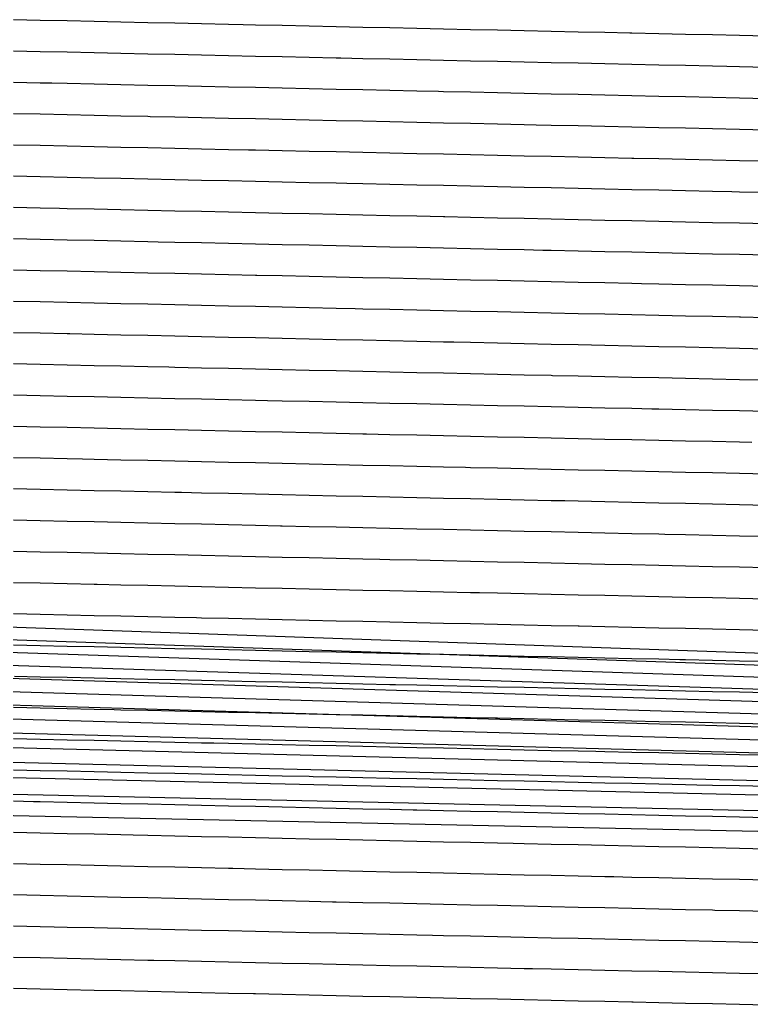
# Model space of a CAD drawing. Header units: metres. Extents: x 3386 to 5486, y 31 to 113.
# Drawn here: x 4261.2 to 4318.3, y 33.2 to 110.8 of the extents above; entities that cross this region are included whole.
import ezdxf

# ---------------------------------------------------------------- set-up
doc = ezdxf.new("R2010")
doc.units = ezdxf.units.M
for name, color, linetype in [('Vs_220', 7, 'Continuous'), ('Vs_240', 7, 'Continuous'), ('Vs_260', 7, 'Continuous'), ('Vs_280', 7, 'Continuous'), ('Vs_300', 7, 'Continuous'), ('Vs_320', 7, 'Continuous'), ('Vs_340', 7, 'Continuous'), ('Vs_360', 7, 'Continuous'), ('Vs_380', 7, 'Continuous'), ('Vs_400', 7, 'Continuous'), ('Vs_420', 7, 'Continuous'), ('Vs_440', 7, 'Continuous'), ('Vs_460', 7, 'Continuous'), ('Vs_480', 7, 'Continuous'), ('Vs_500', 7, 'Continuous'), ('Vs_520', 7, 'Continuous'), ('Vs_540', 7, 'Continuous'), ('Vs_560', 7, 'Continuous'), ('Vs_580', 7, 'Continuous'), ('Vs_600', 7, 'Continuous'), ('Vs_620', 7, 'Continuous'), ('Vs_640', 7, 'Continuous'), ('Vs_660', 7, 'Continuous'), ('Vs_680', 7, 'Continuous'), ('Vs_700', 7, 'Continuous'), ('Vs_720', 7, 'Continuous'), ('Vs_740', 7, 'Continuous'), ('Vs_760', 7, 'Continuous'), ('Vs_780', 7, 'Continuous'), ('Vs_800', 7, 'Continuous'), ('Vs_820', 7, 'Continuous'), ('Vs_840', 7, 'Continuous'), ('Vs_860', 7, 'Continuous'), ('Vs_880', 7, 'Continuous'), ('Vs_900', 7, 'Continuous'), ('Vs_920', 7, 'Continuous'), ('Vs_940', 7, 'Continuous'), ('Vs_960', 7, 'Continuous')]:
    doc.layers.add(name, color=color, linetype=linetype)

msp = doc.modelspace()

# ---------------------------------------------------------------- linework, layer by layer
at = {"layer": 'Vs_220'}
msp.add_lwpolyline([(4319.489, 109.508), (4317.388, 109.553), (4315.287, 109.599), (4313.186, 109.644), (4311.084, 109.69), (4308.983, 109.735), (4308.82, 109.739), (4306.882, 109.781), (4304.781, 109.826), (4302.68, 109.872), (4300.579, 109.917), (4298.478, 109.963), (4296.377, 110.008), (4294.276, 110.054), (4292.175, 110.099), (4290.073, 110.144), (4287.972, 110.19), (4285.871, 110.235), (4283.77, 110.28), (4281.669, 110.326), (4279.568, 110.371), (4278.603, 110.392), (4277.467, 110.416), (4275.366, 110.462), (4273.265, 110.507), (4271.164, 110.552), (4269.062, 110.597), (4266.961, 110.643), (4264.86, 110.688), (4262.759, 110.733), (4260.658, 110.778)], dxfattribs=at)
at = {"layer": 'Vs_240'}
msp.add_lwpolyline([(4319.489, 107.059), (4317.388, 107.104), (4316.412, 107.126), (4315.287, 107.15), (4313.186, 107.196), (4311.084, 107.241), (4308.983, 107.287), (4306.882, 107.332), (4304.781, 107.378), (4302.68, 107.423), (4300.579, 107.469), (4298.478, 107.514), (4296.377, 107.56), (4294.276, 107.605), (4292.175, 107.651), (4290.073, 107.696), (4287.972, 107.742), (4286.251, 107.779), (4285.871, 107.787), (4283.77, 107.833), (4281.669, 107.878), (4279.568, 107.923), (4277.467, 107.969), (4275.366, 108.014), (4273.265, 108.059), (4271.164, 108.105), (4269.062, 108.15), (4266.961, 108.195), (4264.86, 108.24), (4262.759, 108.285), (4260.658, 108.331)], dxfattribs=at)
at = {"layer": 'Vs_260'}
msp.add_lwpolyline([(4319.489, 104.611), (4317.388, 104.656), (4315.287, 104.702), (4313.186, 104.747), (4311.084, 104.793), (4308.983, 104.839), (4306.882, 104.884), (4304.781, 104.93), (4302.68, 104.975), (4300.579, 105.021), (4298.478, 105.066), (4296.377, 105.112), (4294.276, 105.157), (4293.885, 105.166), (4292.175, 105.203), (4290.073, 105.248), (4287.972, 105.294), (4285.871, 105.339), (4283.77, 105.385), (4281.669, 105.43), (4279.568, 105.476), (4277.467, 105.521), (4275.366, 105.567), (4273.265, 105.612), (4271.164, 105.657), (4269.062, 105.703), (4266.961, 105.748), (4264.86, 105.793), (4263.654, 105.819), (4262.759, 105.838), (4260.658, 105.884)], dxfattribs=at)
at = {"layer": 'Vs_280'}
msp.add_lwpolyline([(4319.489, 102.163), (4317.388, 102.208), (4315.287, 102.254), (4313.186, 102.3), (4311.084, 102.345), (4308.983, 102.391), (4306.882, 102.436), (4304.781, 102.482), (4302.68, 102.527), (4301.515, 102.553), (4300.579, 102.573), (4298.478, 102.619), (4296.377, 102.664), (4294.276, 102.71), (4292.175, 102.755), (4290.073, 102.801), (4287.972, 102.846), (4285.871, 102.892), (4283.77, 102.937), (4281.669, 102.983), (4279.568, 103.028), (4277.467, 103.074), (4275.366, 103.119), (4273.265, 103.165), (4271.355, 103.206), (4271.164, 103.21), (4269.062, 103.256), (4266.961, 103.301), (4264.86, 103.346), (4262.759, 103.392), (4260.658, 103.437)], dxfattribs=at)
at = {"layer": 'Vs_300'}
msp.add_lwpolyline([(4319.489, 99.716), (4317.388, 99.761), (4315.287, 99.807), (4313.186, 99.852), (4311.084, 99.898), (4309.151, 99.94), (4308.983, 99.943), (4306.882, 99.989), (4304.781, 100.035), (4302.68, 100.08), (4300.579, 100.126), (4298.478, 100.171), (4296.377, 100.217), (4294.276, 100.263), (4292.175, 100.308), (4290.073, 100.354), (4287.972, 100.399), (4285.871, 100.445), (4283.77, 100.49), (4281.669, 100.536), (4279.568, 100.581), (4279.037, 100.593), (4277.467, 100.627), (4275.366, 100.672), (4273.265, 100.718), (4271.164, 100.763), (4269.062, 100.809), (4266.961, 100.854), (4264.86, 100.9), (4262.759, 100.945), (4260.658, 100.99)], dxfattribs=at)
at = {"layer": 'Vs_320'}
msp.add_lwpolyline([(4319.489, 97.269), (4317.388, 97.314), (4316.805, 97.327), (4315.287, 97.36), (4313.186, 97.405), (4311.084, 97.451), (4308.983, 97.496), (4306.882, 97.542), (4304.781, 97.587), (4302.68, 97.633), (4300.579, 97.679), (4298.478, 97.724), (4296.377, 97.77), (4294.276, 97.816), (4292.175, 97.861), (4290.073, 97.907), (4287.972, 97.952), (4286.706, 97.98), (4285.871, 97.998), (4283.77, 98.044), (4281.669, 98.089), (4279.568, 98.135), (4277.467, 98.18), (4275.366, 98.226), (4273.265, 98.271), (4271.164, 98.317), (4269.062, 98.362), (4266.961, 98.408), (4264.86, 98.453), (4262.759, 98.499), (4260.658, 98.544)], dxfattribs=at)
at = {"layer": 'Vs_340'}
msp.add_lwpolyline([(4319.489, 94.822), (4317.388, 94.867), (4315.287, 94.913), (4313.186, 94.958), (4311.084, 95.004), (4308.983, 95.05), (4306.882, 95.095), (4304.781, 95.141), (4302.68, 95.186), (4300.579, 95.232), (4298.478, 95.278), (4296.377, 95.323), (4294.371, 95.367), (4294.276, 95.369), (4292.175, 95.415), (4290.073, 95.46), (4287.972, 95.506), (4285.871, 95.551), (4283.77, 95.597), (4281.669, 95.643), (4279.568, 95.688), (4277.467, 95.734), (4275.366, 95.78), (4273.265, 95.825), (4271.164, 95.871), (4269.062, 95.916), (4266.961, 95.962), (4264.86, 96.007), (4264.262, 96.02), (4262.759, 96.053), (4260.658, 96.098)], dxfattribs=at)
at = {"layer": 'Vs_360'}
msp.add_lwpolyline([(4319.489, 92.376), (4317.388, 92.421), (4315.287, 92.466), (4313.186, 92.512), (4311.084, 92.558), (4308.983, 92.603), (4306.882, 92.649), (4304.781, 92.694), (4302.68, 92.74), (4302.043, 92.754), (4300.579, 92.786), (4298.478, 92.831), (4296.377, 92.877), (4294.276, 92.923), (4292.175, 92.968), (4290.073, 93.014), (4287.972, 93.06), (4285.871, 93.105), (4283.77, 93.151), (4281.669, 93.197), (4279.568, 93.242), (4277.467, 93.288), (4275.366, 93.333), (4273.265, 93.379), (4271.977, 93.407), (4271.164, 93.425), (4269.062, 93.47), (4266.961, 93.516), (4264.86, 93.561), (4262.759, 93.607), (4260.658, 93.652)], dxfattribs=at)
at = {"layer": 'Vs_380'}
msp.add_lwpolyline([(4319.489, 89.93), (4317.388, 89.975), (4315.287, 90.02), (4313.186, 90.066), (4311.084, 90.111), (4309.735, 90.141), (4308.983, 90.157), (4306.882, 90.203), (4304.781, 90.248), (4302.68, 90.294), (4300.579, 90.339), (4298.478, 90.385), (4296.377, 90.431), (4294.276, 90.477), (4292.175, 90.522), (4290.073, 90.568), (4287.972, 90.614), (4285.871, 90.659), (4283.77, 90.705), (4281.669, 90.751), (4279.679, 90.794), (4279.568, 90.796), (4277.467, 90.842), (4275.366, 90.888), (4273.265, 90.933), (4271.164, 90.979), (4269.062, 91.025), (4266.961, 91.07), (4264.86, 91.116), (4262.759, 91.161), (4260.658, 91.207)], dxfattribs=at)
at = {"layer": 'Vs_400'}
msp.add_lwpolyline([(4319.489, 87.484), (4317.466, 87.528), (4317.388, 87.529), (4315.287, 87.575), (4313.186, 87.62), (4311.084, 87.666), (4308.983, 87.711), (4306.882, 87.757), (4304.781, 87.802), (4302.68, 87.848), (4300.579, 87.894), (4298.478, 87.939), (4296.377, 87.985), (4294.276, 88.031), (4292.175, 88.076), (4290.073, 88.122), (4287.972, 88.168), (4287.375, 88.181), (4285.871, 88.214), (4283.77, 88.259), (4281.669, 88.305), (4279.568, 88.351), (4277.467, 88.397), (4275.366, 88.442), (4273.265, 88.488), (4271.164, 88.534), (4269.062, 88.579), (4266.961, 88.625), (4264.86, 88.67), (4262.759, 88.716), (4260.658, 88.762)], dxfattribs=at)
at = {"layer": 'Vs_420'}
msp.add_lwpolyline([(4319.489, 85.039), (4317.388, 85.084), (4315.287, 85.129), (4313.186, 85.175), (4311.084, 85.22), (4308.983, 85.266), (4306.882, 85.311), (4304.781, 85.357), (4302.68, 85.403), (4300.579, 85.448), (4298.478, 85.494), (4296.377, 85.54), (4295.076, 85.568), (4294.276, 85.585), (4292.175, 85.631), (4290.073, 85.677), (4287.972, 85.722), (4285.871, 85.768), (4283.77, 85.814), (4281.669, 85.86), (4279.568, 85.905), (4277.467, 85.951), (4275.366, 85.997), (4273.265, 86.043), (4271.164, 86.088), (4269.062, 86.134), (4266.961, 86.18), (4265.061, 86.221), (4264.86, 86.225), (4262.759, 86.271), (4260.658, 86.317)], dxfattribs=at)
at = {"layer": 'Vs_440'}
msp.add_lwpolyline([(4319.489, 82.594), (4317.388, 82.639), (4315.287, 82.684), (4313.186, 82.73), (4311.084, 82.775), (4308.983, 82.821), (4306.882, 82.866), (4304.781, 82.912), (4302.796, 82.955), (4302.68, 82.957), (4300.579, 83.003), (4298.478, 83.049), (4296.377, 83.094), (4294.276, 83.14), (4292.175, 83.186), (4290.073, 83.232), (4287.972, 83.277), (4285.871, 83.323), (4283.77, 83.369), (4281.669, 83.415), (4279.568, 83.46), (4277.467, 83.506), (4275.366, 83.552), (4273.265, 83.598), (4272.793, 83.608), (4271.164, 83.644), (4269.062, 83.689), (4266.961, 83.735), (4264.86, 83.781), (4262.759, 83.826), (4260.658, 83.872)], dxfattribs=at)
at = {"layer": 'Vs_460'}
msp.add_lwpolyline([(4319.489, 80.149), (4317.388, 80.194), (4315.287, 80.239), (4313.186, 80.285), (4311.084, 80.33), (4310.55, 80.342), (4308.983, 80.376), (4306.882, 80.421), (4304.781, 80.467), (4302.68, 80.512), (4300.579, 80.558), (4298.478, 80.604), (4296.377, 80.649), (4294.276, 80.695), (4292.175, 80.741), (4290.073, 80.787), (4287.972, 80.832), (4285.871, 80.878), (4283.77, 80.924), (4281.669, 80.97), (4280.518, 80.995), (4279.568, 81.016), (4277.467, 81.062), (4275.366, 81.107), (4273.265, 81.153), (4271.164, 81.199), (4269.062, 81.245), (4266.961, 81.29), (4264.86, 81.336), (4262.759, 81.382), (4260.658, 81.428)], dxfattribs=at)
at = {"layer": 'Vs_480'}
msp.add_lwpolyline([(4318.361, 77.729), (4317.388, 77.75), (4315.287, 77.795), (4313.186, 77.84), (4311.084, 77.886), (4308.983, 77.931), (4306.882, 77.976), (4304.781, 78.022), (4302.68, 78.068), (4300.579, 78.113), (4298.478, 78.159), (4296.377, 78.205), (4294.276, 78.25), (4292.175, 78.296), (4290.073, 78.342), (4288.244, 78.382), (4287.972, 78.388), (4285.871, 78.434), (4283.77, 78.479), (4281.669, 78.525), (4279.568, 78.571), (4277.467, 78.617), (4275.366, 78.663), (4273.265, 78.709), (4271.164, 78.755), (4269.062, 78.8), (4266.961, 78.846), (4264.86, 78.892), (4262.759, 78.938), (4260.658, 78.983)], dxfattribs=at)
at = {"layer": 'Vs_500'}
msp.add_lwpolyline([(4319.489, 75.26), (4317.388, 75.305), (4315.287, 75.35), (4313.186, 75.396), (4311.084, 75.441), (4308.983, 75.487), (4306.882, 75.532), (4304.781, 75.578), (4302.68, 75.623), (4300.579, 75.669), (4298.478, 75.715), (4296.377, 75.76), (4295.983, 75.769), (4294.276, 75.806), (4292.175, 75.852), (4290.073, 75.898), (4287.972, 75.943), (4285.871, 75.989), (4283.77, 76.035), (4281.669, 76.081), (4279.568, 76.127), (4277.467, 76.173), (4275.366, 76.219), (4273.265, 76.265), (4271.164, 76.31), (4269.062, 76.356), (4266.961, 76.402), (4266.045, 76.422), (4264.86, 76.448), (4262.759, 76.494), (4260.658, 76.54)], dxfattribs=at)
at = {"layer": 'Vs_520'}
msp.add_lwpolyline([(4319.489, 72.816), (4317.388, 72.861), (4315.287, 72.906), (4313.186, 72.952), (4311.084, 72.997), (4308.983, 73.042), (4306.882, 73.088), (4304.781, 73.133), (4303.751, 73.156), (4302.68, 73.179), (4300.579, 73.225), (4298.478, 73.27), (4296.377, 73.316), (4294.276, 73.362), (4292.175, 73.408), (4290.073, 73.454), (4287.972, 73.499), (4285.871, 73.545), (4283.77, 73.591), (4281.669, 73.637), (4279.568, 73.683), (4277.467, 73.729), (4275.366, 73.775), (4273.795, 73.809), (4273.265, 73.821), (4271.164, 73.867), (4269.062, 73.912), (4266.961, 73.958), (4264.86, 74.004), (4262.759, 74.05), (4260.658, 74.096)], dxfattribs=at)
at = {"layer": 'Vs_540'}
msp.add_lwpolyline([(4319.489, 70.372), (4317.388, 70.417), (4315.287, 70.463), (4313.186, 70.508), (4311.564, 70.543), (4311.084, 70.553), (4308.983, 70.598), (4306.882, 70.644), (4304.781, 70.689), (4302.68, 70.735), (4300.579, 70.781), (4298.478, 70.826), (4296.377, 70.872), (4294.276, 70.918), (4292.175, 70.964), (4290.073, 71.01), (4287.972, 71.055), (4285.871, 71.101), (4283.77, 71.147), (4281.669, 71.193), (4281.543, 71.196), (4279.568, 71.239), (4277.467, 71.285), (4275.366, 71.331), (4273.265, 71.377), (4271.164, 71.423), (4269.062, 71.469), (4266.961, 71.515), (4264.86, 71.561), (4262.759, 71.607), (4260.658, 71.653)], dxfattribs=at)
at = {"layer": 'Vs_560'}
msp.add_lwpolyline([(4319.448, 67.93), (4317.388, 67.974), (4315.287, 68.019), (4313.186, 68.064), (4311.084, 68.109), (4308.983, 68.155), (4306.882, 68.2), (4304.781, 68.246), (4302.68, 68.291), (4300.579, 68.337), (4298.478, 68.383), (4296.377, 68.428), (4294.276, 68.474), (4292.175, 68.52), (4290.073, 68.566), (4289.298, 68.583), (4287.972, 68.612), (4285.871, 68.658), (4283.77, 68.704), (4281.669, 68.75), (4279.568, 68.796), (4277.467, 68.842), (4275.366, 68.888), (4273.265, 68.934), (4271.164, 68.98), (4269.062, 69.026), (4266.961, 69.072), (4264.86, 69.117), (4262.759, 69.163), (4260.658, 69.209)], dxfattribs=at)
at = {"layer": 'Vs_580'}
msp.add_lwpolyline([(4319.489, 65.485), (4317.388, 65.53), (4315.287, 65.575), (4313.186, 65.621), (4311.084, 65.666), (4308.983, 65.711), (4306.882, 65.757), (4304.781, 65.802), (4302.68, 65.848), (4300.579, 65.894), (4298.478, 65.939), (4297.072, 65.97), (4296.377, 65.985), (4294.276, 66.031), (4292.175, 66.077), (4290.073, 66.123), (4287.972, 66.168), (4285.871, 66.214), (4283.77, 66.26), (4281.669, 66.306), (4279.568, 66.352), (4277.467, 66.398), (4275.366, 66.444), (4273.265, 66.49), (4271.164, 66.536), (4269.062, 66.582), (4267.205, 66.623), (4266.961, 66.628), (4264.86, 66.674), (4262.759, 66.72), (4260.658, 66.766)], dxfattribs=at)
at = {"layer": 'Vs_600'}
msp.add_lwpolyline([(4319.489, 63.042), (4317.388, 63.087), (4315.287, 63.132), (4313.186, 63.177), (4311.084, 63.223), (4308.983, 63.268), (4306.882, 63.313), (4304.882, 63.357), (4304.781, 63.359), (4302.68, 63.405), (4300.579, 63.45), (4298.478, 63.496), (4296.377, 63.542), (4294.276, 63.588), (4292.175, 63.633), (4290.073, 63.679), (4287.972, 63.725), (4285.871, 63.771), (4283.77, 63.817), (4281.669, 63.863), (4279.568, 63.909), (4277.467, 63.955), (4275.366, 64.001), (4274.972, 64.01), (4273.265, 64.047), (4271.164, 64.094), (4269.062, 64.14), (4266.961, 64.186), (4264.86, 64.232), (4262.759, 64.278), (4260.658, 64.324)], dxfattribs=at)
at = {"layer": 'Vs_620'}
msp.add_lwpolyline([(4319.489, 60.599), (4317.388, 60.644), (4315.287, 60.689), (4313.186, 60.734), (4312.745, 60.744), (4311.084, 60.78), (4308.983, 60.825), (4306.882, 60.87), (4304.781, 60.916), (4302.68, 60.961), (4300.579, 61.007), (4298.478, 61.053), (4296.377, 61.099), (4294.276, 61.145), (4292.175, 61.19), (4290.073, 61.236), (4287.972, 61.282), (4285.871, 61.328), (4283.77, 61.374), (4282.74, 61.397), (4281.669, 61.42), (4279.568, 61.467), (4277.467, 61.513), (4275.366, 61.559), (4273.265, 61.605), (4271.164, 61.651), (4269.062, 61.697), (4266.961, 61.743), (4264.86, 61.789), (4262.759, 61.835), (4260.658, 61.881)], dxfattribs=at)
at = {"layer": 'Vs_640'}
msp.add_lwpolyline([(4319.489, 58.156), (4317.388, 58.201), (4315.287, 58.246), (4313.186, 58.291), (4311.084, 58.337), (4308.983, 58.382), (4306.882, 58.427), (4304.781, 58.473), (4302.68, 58.519), (4300.579, 58.564), (4298.478, 58.61), (4296.377, 58.656), (4294.276, 58.702), (4292.175, 58.748), (4290.519, 58.784), (4290.073, 58.794), (4287.972, 58.84), (4285.871, 58.886), (4283.77, 58.932), (4281.669, 58.978), (4279.568, 59.024), (4277.467, 59.07), (4275.366, 59.116), (4273.265, 59.162), (4271.164, 59.208), (4269.062, 59.255), (4266.961, 59.301), (4264.86, 59.347), (4262.759, 59.393), (4260.746, 59.437)], dxfattribs=at)
at = {"layer": 'Vs_660'}
msp.add_lwpolyline([(4319.489, 55.713), (4317.388, 55.758), (4315.287, 55.803), (4313.186, 55.849), (4311.084, 55.894), (4308.983, 55.939), (4306.882, 55.985), (4304.781, 56.03), (4302.68, 56.076), (4300.579, 56.122), (4298.478, 56.167), (4298.322, 56.171), (4296.377, 56.213), (4294.276, 56.259), (4292.175, 56.305), (4290.073, 56.351), (4287.972, 56.397), (4285.871, 56.443), (4283.77, 56.489), (4281.669, 56.535), (4279.568, 56.582), (4277.467, 56.628), (4275.366, 56.674), (4273.265, 56.72), (4271.164, 56.766), (4269.062, 56.812), (4268.531, 56.824), (4266.961, 56.859), (4264.86, 56.905), (4262.759, 56.951), (4260.658, 56.997)], dxfattribs=at)
at = {"layer": 'Vs_680'}
msp.add_lwpolyline([(4319.489, 53.271), (4317.388, 53.316), (4315.287, 53.361), (4313.186, 53.406), (4311.084, 53.451), (4308.983, 53.497), (4306.882, 53.542), (4306.164, 53.558), (4304.781, 53.588), (4302.68, 53.633), (4300.579, 53.679), (4298.478, 53.725), (4296.377, 53.771), (4294.276, 53.817), (4292.175, 53.863), (4290.073, 53.909), (4287.972, 53.955), (4285.871, 54.001), (4283.77, 54.047), (4281.669, 54.093), (4279.568, 54.139), (4277.467, 54.186), (4276.311, 54.211), (4275.366, 54.232), (4273.265, 54.278), (4271.164, 54.324), (4269.062, 54.371), (4266.961, 54.417), (4264.86, 54.463), (4262.759, 54.509), (4260.658, 54.555)], dxfattribs=at)
at = {"layer": 'Vs_700'}
for points in [[(3386.6, 93.517), (4884.301, 41.726)], [(4319.489, 50.828), (4317.388, 50.873), (4315.287, 50.918), (4314.06, 50.945), (4313.186, 50.964), (4311.084, 51.009), (4308.983, 51.054), (4306.882, 51.1), (4304.781, 51.145), (4302.68, 51.191), (4300.579, 51.237), (4298.478, 51.283), (4296.377, 51.329), (4294.276, 51.375), (4292.175, 51.421), (4290.073, 51.467), (4287.972, 51.513), (4285.871, 51.559), (4284.095, 51.598), (4283.77, 51.605), (4281.669, 51.651), (4279.568, 51.698), (4277.467, 51.744), (4275.366, 51.79), (4273.265, 51.836), (4271.164, 51.883), (4269.062, 51.929), (4266.961, 51.975), (4264.86, 52.021), (4262.759, 52.068), (4260.658, 52.114)]]:
    msp.add_lwpolyline(points, dxfattribs=at)
at = {"layer": 'Vs_720'}
for points in [[(3386.6, 91.76), (4891.051, 41.058)], [(4319.489, 48.386), (4317.388, 48.431), (4315.287, 48.476), (4313.186, 48.521), (4311.084, 48.567), (4308.983, 48.612), (4306.882, 48.658), (4304.781, 48.703), (4302.68, 48.749), (4300.579, 48.795), (4298.478, 48.841), (4296.377, 48.887), (4294.276, 48.933), (4292.175, 48.979), (4291.891, 48.985), (4290.073, 49.025), (4287.972, 49.071), (4285.871, 49.117), (4283.77, 49.163), (4281.669, 49.21), (4279.568, 49.256), (4277.467, 49.302), (4275.366, 49.348), (4273.265, 49.395), (4271.164, 49.441), (4269.062, 49.487), (4266.961, 49.534), (4264.86, 49.58), (4262.759, 49.626), (4262.22, 49.638), (4260.658, 49.673)]]:
    msp.add_lwpolyline(points, dxfattribs=at)
at = {"layer": 'Vs_740'}
for points in [[(3386.6, 89.983), (4897.832, 40.411)], [(4319.489, 45.944), (4317.388, 45.989), (4315.287, 46.034), (4313.186, 46.079), (4311.084, 46.125), (4308.983, 46.17), (4306.882, 46.216), (4304.781, 46.261), (4302.68, 46.307), (4300.579, 46.353), (4299.712, 46.372), (4298.478, 46.399), (4296.377, 46.445), (4294.276, 46.491), (4292.175, 46.537), (4290.073, 46.583), (4287.972, 46.629), (4285.871, 46.675), (4283.77, 46.722), (4281.669, 46.768), (4279.568, 46.814), (4277.467, 46.861), (4275.366, 46.907), (4273.265, 46.953), (4271.164, 47), (4270.012, 47.025), (4269.062, 47.046), (4266.961, 47.092), (4264.86, 47.139), (4262.759, 47.185), (4260.658, 47.232)]]:
    msp.add_lwpolyline(points, dxfattribs=at)
at = {"layer": 'Vs_760'}
for points in [[(3386.6, 88.178), (4904.663, 39.781)], [(4319.489, 43.502), (4317.388, 43.547), (4315.287, 43.592), (4313.186, 43.637), (4311.084, 43.683), (4308.983, 43.728), (4307.57, 43.759), (4306.882, 43.774), (4304.781, 43.819), (4302.68, 43.865), (4300.579, 43.911), (4298.478, 43.957), (4296.377, 44.003), (4294.276, 44.049), (4292.175, 44.095), (4290.073, 44.142), (4287.972, 44.188), (4285.871, 44.234), (4283.77, 44.28), (4281.669, 44.327), (4279.568, 44.373), (4277.8, 44.412), (4277.467, 44.419), (4275.366, 44.466), (4273.265, 44.512), (4271.164, 44.559), (4269.062, 44.605), (4266.961, 44.651), (4264.86, 44.698), (4262.759, 44.744), (4260.658, 44.791)]]:
    msp.add_lwpolyline(points, dxfattribs=at)
at = {"layer": 'Vs_780'}
for points in [[(3386.6, 86.315), (4911.549, 39.165)], [(4319.489, 41.06), (4317.388, 41.105), (4315.48, 41.146), (4315.287, 41.15), (4313.186, 41.195), (4311.084, 41.241), (4308.983, 41.286), (4306.882, 41.332), (4304.781, 41.378), (4302.68, 41.424), (4300.579, 41.47), (4298.478, 41.516), (4296.377, 41.562), (4294.276, 41.608), (4292.175, 41.654), (4290.073, 41.7), (4287.972, 41.747), (4285.871, 41.793), (4285.591, 41.799), (4283.77, 41.839), (4281.669, 41.886), (4279.568, 41.932), (4277.467, 41.978), (4275.366, 42.025), (4273.265, 42.071), (4271.164, 42.118), (4269.062, 42.164), (4266.961, 42.211), (4264.86, 42.257), (4262.759, 42.304), (4260.658, 42.35)]]:
    msp.add_lwpolyline(points, dxfattribs=at)
at = {"layer": 'Vs_800'}
for points in [[(3386.6, 84.423), (4918.526, 38.566)], [(4319.489, 38.618), (4317.388, 38.663), (4315.287, 38.708), (4313.186, 38.754), (4311.084, 38.799), (4308.983, 38.845), (4306.882, 38.89), (4304.781, 38.936), (4302.68, 38.982), (4300.579, 39.028), (4298.478, 39.074), (4296.377, 39.12), (4294.276, 39.167), (4293.396, 39.186), (4292.175, 39.213), (4290.073, 39.259), (4287.972, 39.305), (4285.871, 39.352), (4283.77, 39.398), (4281.669, 39.445), (4279.568, 39.491), (4277.467, 39.538), (4275.366, 39.584), (4273.265, 39.631), (4271.164, 39.677), (4269.062, 39.724), (4266.961, 39.77), (4264.86, 39.817), (4263.843, 39.839), (4262.759, 39.863), (4260.658, 39.91)]]:
    msp.add_lwpolyline(points, dxfattribs=at)
at = {"layer": 'Vs_820'}
for points in [[(3386.6, 82.464), (4925.607, 37.98)], [(4319.489, 36.176), (4317.388, 36.221), (4315.287, 36.266), (4313.186, 36.312), (4311.084, 36.358), (4308.983, 36.403), (4306.882, 36.449), (4304.781, 36.495), (4302.68, 36.541), (4301.223, 36.573), (4300.579, 36.587), (4298.478, 36.633), (4296.377, 36.679), (4294.276, 36.726), (4292.175, 36.772), (4290.073, 36.818), (4287.972, 36.865), (4285.871, 36.911), (4283.77, 36.957), (4281.669, 37.004), (4279.568, 37.05), (4277.467, 37.097), (4275.366, 37.143), (4273.265, 37.19), (4271.636, 37.226), (4271.164, 37.237), (4269.062, 37.283), (4266.961, 37.33), (4264.86, 37.376), (4262.759, 37.423), (4260.658, 37.47)]]:
    msp.add_lwpolyline(points, dxfattribs=at)
at = {"layer": 'Vs_840'}
for points in [[(3386.6, 80.452), (4932.833, 37.408)], [(4319.489, 33.734), (4317.388, 33.779), (4315.287, 33.825), (4313.186, 33.87), (4311.084, 33.916), (4309.082, 33.96), (4308.983, 33.962), (4306.882, 34.008), (4304.781, 34.054), (4302.68, 34.1), (4300.579, 34.146), (4298.478, 34.192), (4296.377, 34.238), (4294.276, 34.285), (4292.175, 34.331), (4290.073, 34.377), (4287.972, 34.424), (4285.871, 34.47), (4283.77, 34.517), (4281.669, 34.563), (4279.568, 34.61), (4279.425, 34.613), (4277.467, 34.656), (4275.366, 34.703), (4273.265, 34.75), (4271.164, 34.796), (4269.062, 34.843), (4266.961, 34.89), (4264.86, 34.936), (4262.759, 34.983), (4260.658, 35.03)]]:
    msp.add_lwpolyline(points, dxfattribs=at)
at = {"layer": 'Vs_860'}
msp.add_lwpolyline([(3386.6, 78.395), (4940.259, 36.851)], dxfattribs=at)
at = {"layer": 'Vs_880'}
msp.add_lwpolyline([(3386.6, 76.243), (4947.953, 36.301)], dxfattribs=at)
at = {"layer": 'Vs_900'}
msp.add_lwpolyline([(3386.6, 74.05), (4956.081, 35.759)], dxfattribs=at)
at = {"layer": 'Vs_920'}
msp.add_lwpolyline([(3386.6, 71.773), (4964.963, 35.207)], dxfattribs=at)
at = {"layer": 'Vs_940'}
msp.add_lwpolyline([(3386.6, 69.424), (4975.333, 34.536)], dxfattribs=at)
at = {"layer": 'Vs_960'}
msp.add_lwpolyline([(3386.6, 67.025), (4989.58, 33.187)], dxfattribs=at)

doc.saveas('drawing.dxf')
